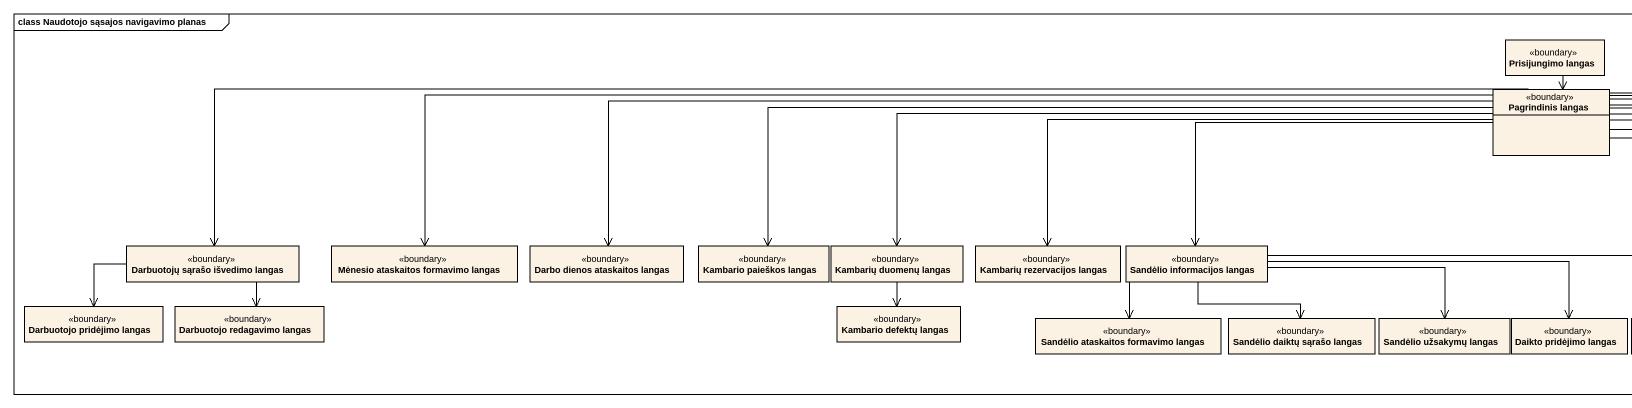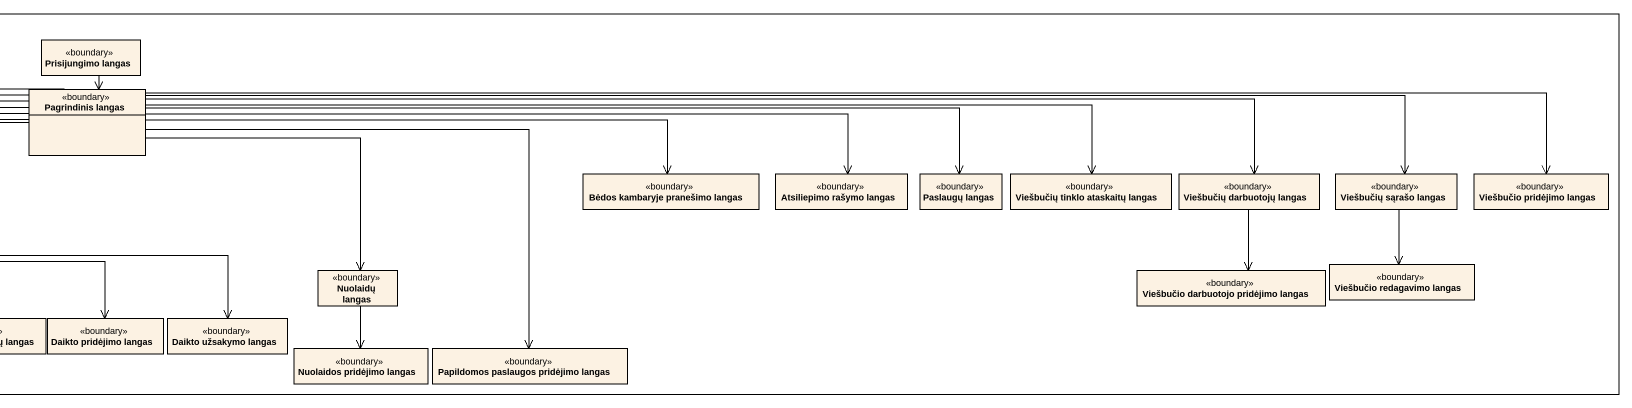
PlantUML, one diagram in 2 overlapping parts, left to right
@startuml
mainframe class Naudotojo sąsajos navigavimo planas
hide circle
hide empty members
class "Prisijungimo langas" as Prisijungimo_langas <<boundary>>
class "Pagrindinis langas" as Pagrindinis_langas <<boundary>>
class "Bėdos kambaryje pranešimo langas" as Bėdos_kambaryje_pranešimo <<boundary>>
class "Atsiliepimo rašymo langas" as Atsiliepimo_rašymo_langas <<boundary>>
class "Paslaugų langas" as Paslaugų_langas <<boundary>>
class "Viešbučių tinklo ataskaitų langas" as Viešbučių_tinklo_ataskaitų <<boundary>>
class "Viešbučių darbuotojų langas" as Viešbučių_darbuotojų_langas <<boundary>>
class "Viešbučių sąrašo langas" as Viešbučių_sąrašo_langas <<boundary>>
class "Viešbučio pridėjimo langas" as Viešbučio_pridėjimo_langas <<boundary>>
class "Darbuotojų sąrašo išvedimo langas" as Darbuotojų_sąrašo_išvedimo <<boundary>>
class "Mėnesio ataskaitos formavimo langas" as Mėnesio_ataskaitos <<boundary>>
class "Darbo dienos ataskaitos langas" as Darbo_dienos_ataskaitos <<boundary>>
class "Kambario paieškos langas" as Kambario_paieškos_langas <<boundary>>
class "Kambarių duomenų langas" as Kambarių_duomenų_langas <<boundary>>
class "Kambarių rezervacijos langas" as Kambarių_rezervacijos_langas <<boundary>>
class "Sandėlio informacijos langas" as Sandėlio_informacijos_langas <<boundary>>
class "Nuolaidų langas" as Nuolaidų_langas <<boundary>>
class "Viešbučio darbuotojo pridėjimo langas" as Viešbučio_darbuotojo <<boundary>>
class "Viešbučio redagavimo langas" as Viešbučio_redagavimo_langas <<boundary>>
class "Darbuotojo pridėjimo langas" as Darbuotojo_pridėjimo_langas <<boundary>>
class "Darbuotojo redagavimo langas" as Darbuotojo_redagavimo_langas <<boundary>>
class "Kambario defektų langas" as Kambario_defektų_langas <<boundary>>
class "Sandėlio ataskaitos formavimo langas" as Sandėlio_ataskaitos <<boundary>>
class "Sandėlio daiktų sąrašo langas" as Sandėlio_daiktų_sąrašo <<boundary>>
class "Sandėlio užsakymų langas" as Sandėlio_užsakymų_langas <<boundary>>
class "Daikto pridėjimo langas" as Daikto_pridėjimo_langas <<boundary>>
class "Daikto užsakymo langas" as Daikto_užsakymo_langas <<boundary>>
class "Nuolaidos pridėjimo langas" as Nuolaidos_pridėjimo_langas <<boundary>>
class "Papildomos paslaugos pridėjimo langas" as Papildomos_paslaugos <<boundary>>
Prisijungimo_langas --> Pagrindinis_langas
Pagrindinis_langas -right-> Bėdos_kambaryje_pranešimo
Pagrindinis_langas -right-> Atsiliepimo_rašymo_langas
Pagrindinis_langas -right-> Paslaugų_langas
Pagrindinis_langas -right-> Viešbučių_tinklo_ataskaitų
Pagrindinis_langas -right-> Viešbučių_darbuotojų_langas
Pagrindinis_langas -right-> Viešbučių_sąrašo_langas
Pagrindinis_langas -right-> Viešbučio_pridėjimo_langas
Pagrindinis_langas -left-> Darbuotojų_sąrašo_išvedimo
Pagrindinis_langas -left-> Mėnesio_ataskaitos
Pagrindinis_langas -left-> Darbo_dienos_ataskaitos
Pagrindinis_langas -left-> Kambario_paieškos_langas
Pagrindinis_langas -left-> Kambarių_duomenų_langas
Pagrindinis_langas -left-> Kambarių_rezervacijos_langas
Pagrindinis_langas -left-> Sandėlio_informacijos_langas
Pagrindinis_langas --> Nuolaidų_langas
Pagrindinis_langas -right-> Papildomos_paslaugos
Viešbučių_darbuotojų_langas --> Viešbučio_darbuotojo
Viešbučių_sąrašo_langas --> Viešbučio_redagavimo_langas
Darbuotojų_sąrašo_išvedimo -left-> Darbuotojo_pridėjimo_langas
Darbuotojų_sąrašo_išvedimo --> Darbuotojo_redagavimo_langas
Kambarių_duomenų_langas --> Kambario_defektų_langas
Sandėlio_informacijos_langas --> Sandėlio_ataskaitos
Sandėlio_informacijos_langas --> Sandėlio_daiktų_sąrašo
Sandėlio_informacijos_langas -right-> Sandėlio_užsakymų_langas
Sandėlio_informacijos_langas -right-> Daikto_pridėjimo_langas
Sandėlio_informacijos_langas -right-> Daikto_užsakymo_langas
Nuolaidų_langas --> Nuolaidos_pridėjimo_langas
@enduml
